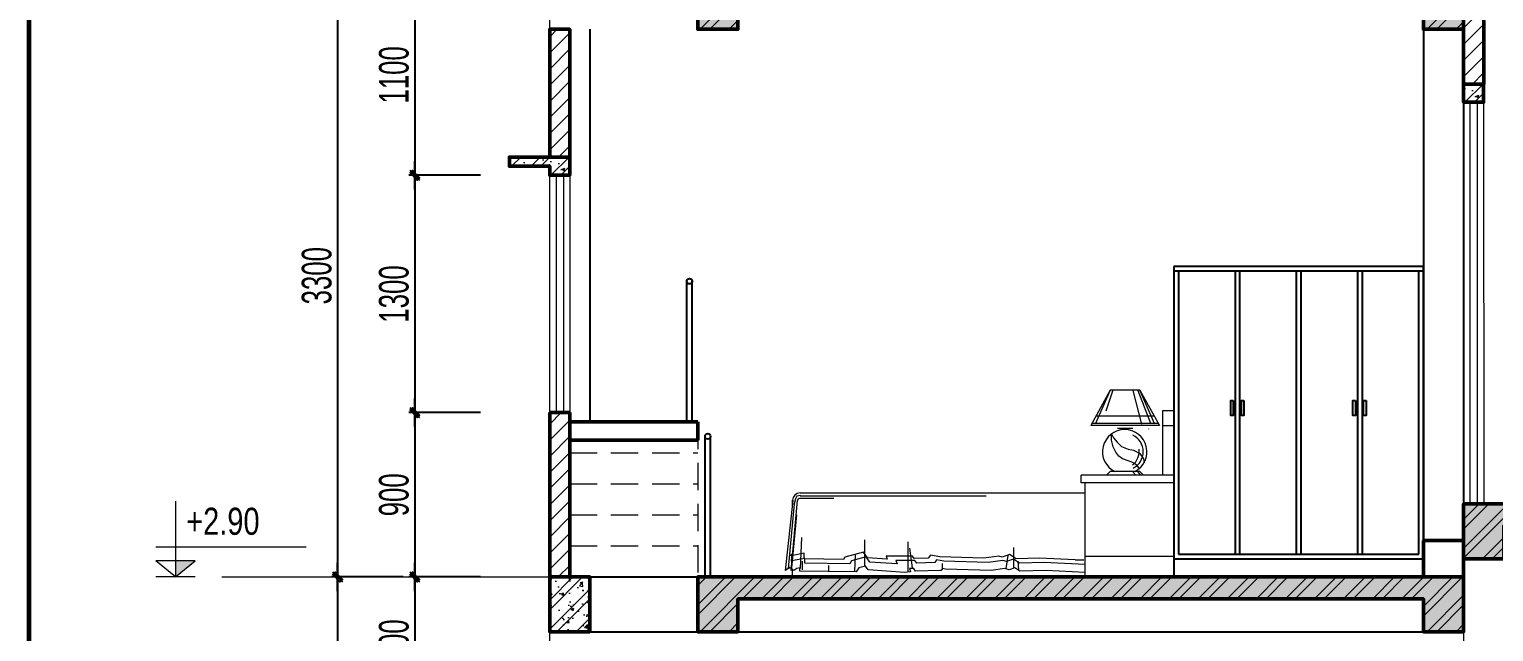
# Model space of a CAD drawing. Header units: millimetres. Extents: x 596422 to 1674380, y -367470 to 58862.
# Drawn here: x 724799 to 732810, y -25981 to -22681 of the extents above; entities that cross this region are included whole.
import ezdxf
from ezdxf.enums import TextEntityAlignment as Align

# ---------------------------------------------------------------- set-up
doc = ezdxf.new("R2010")
doc.units = ezdxf.units.MM
doc.header["$LTSCALE"] = 600
doc.header["$MEASUREMENT"] = 0
for name, pattern in [('CENTER', [2, 1.25, -0.25, 0.25, -0.25]), ('CENTERX2', [4, 2.5, -0.5, 0.5, -0.5]), ('HIDDEN', [0.375, 0.25, -0.125])]:
    doc.linetypes.add(name, pattern=pattern)
doc.layers.get('0').update_dxf_attribs({"lineweight": 0})
doc.layers.get('Defpoints').update_dxf_attribs({"lineweight": 0})
for name, color, linetype, lineweight in [('EG Dim', 8, 'Continuous', 18), ('LC Hatch', 252, 'Continuous', 9), ('LC Net manh', 9, 'Continuous', 5), ('LC Net thay', 7, 'Continuous', 25), ('NET KY HIEU', 31, 'Continuous', 20), ('truc', 76, 'CENTER', 9), ('VAT DUNG TV', 253, 'Continuous', 9), ('wall', 30, 'Continuous', 50)]:
    doc.layers.add(name, color=color, linetype=linetype, lineweight=lineweight)
for name, color, linetype in [('Khungten_LCDI', 7, 'Continuous'), ('Kichthuoc', 9, 'Continuous'), ('THIET-BI', 21, 'Continuous')]:
    doc.layers.add(name, color=color, linetype=linetype)
doc.styles.add('CHU THUONG', font='chhbg.shx', dxfattribs={"width": 0.8, "height": 220})
doc.styles.add('HOATBIF', font='hoatbif.shx', dxfattribs={"width": 0.65})
doc.styles.add('Khungten', font='VHAVAN.TTF', dxfattribs={"width": 0.9, "height": 5000})
doc.styles.add('Title', font='VHAVAN.TTF', dxfattribs={"width": 0.8})
doc.dimstyles.new('1-100', dxfattribs={"dimscale": 300, "dimtxt": 1.2, "dimasz": 0.25, "dimexe": 0.5, "dimexo": 0, "dimgap": 0.3, "dimtad": 1, "dimdec": 0, "dimzin": 0, "dimdsep": 46, "dimtxsty": 'HOATBIF', "dimblk1": 'DOT', "dimblk2": 'DOT', "dimsah": 1, "dimcen": -1, "dimdle": 1, "dimclrd": 256, "dimclre": 256, "dimclrt": 4, "dimadec": 3, "dimazin": 2, "dimtfac": 0.333333, "dimtdec": 0, "dimtix": 1, "dimtmove": 2, "dimatfit": 3, "dimldrblk": 'DOT', "dimfxl": 1, "dimtvp": 0.833333, "dimtolj": 1, "dimtzin": 0, "dimarcsym": 0})

# ---------------------------------------------------------------- blocks, each defined once
blk = doc.blocks.new('LCDI-new')
at = {"layer": 'Khungten_LCDI', "color": 5, "lineweight": 60}
blk.add_lwpolyline([(-1626032.71, 488107.01), (-1626032.71, 488400.01), (-1625626.71, 488400.01), (-1625626.71, 488107.01)], close=True, dxfattribs=at)
at = {"color": 2, "style": 'Title', "width": 1.824646}
for tag, p, p2 in [('TENBANVE1', (-1625663.58, 488164.65), (-1625629.32, 488164.65)), ('TENBANVE2', (-1625663.58, 488157.89), (-1625629.32, 488157.89))]:
    blk.add_attdef(tag, text='', height=2.5, dxfattribs=at).set_placement(p, p2, align=Align.FIT)
at = {"color": 7, "style": 'Khungten', "width": 0.8}
for tag, p in [('REVISION', (-1625637.72, 488146.05)), ('NGAYHT', (-1625637.25, 488137.42))]:
    blk.add_attdef(tag, text='', height=2, dxfattribs=at).set_placement(p, align=Align.CENTER)
at = {"color": 2, "style": 'Title', "width": 0.7}
blk.add_attdef('SOBANVE', text='', height=2.5, dxfattribs=at).set_placement((-1625637.09, 488114.55), align=Align.CENTER)
blk = doc.blocks.new('DOT')
at = {"layer": 'Kichthuoc'}
blk.add_line((-3, 0), (3, 0), dxfattribs=at)
at = {"layer": 'Kichthuoc', "color": 4}
blk.add_line((-1, -1), (1, 1), dxfattribs=at)
blk.add_lwpolyline([(0.5, 1), (-1, -0.5), (-0.5, -1), (1, 0.5)], close=True, dxfattribs=at)
blk = doc.blocks.new('*D225')
at = {"layer": 'Defpoints', "color": 0, "transparency": 16777216}
for p in [(726844, -25681.1), (726485.3, -28581.1), (726844, -28581.1)]:
    blk.add_point(p, dxfattribs=at)
at = {"layer": 'EG Dim', "lineweight": -2, "transparency": 16777216}
for p, q in [((726844, -25681.1), (726452.8, -25681.1)), ((726485.3, -25707.1), (726485.3, -28555.1)), ((726844, -28581.1), (726452.8, -28581.1))]:
    blk.add_line(p, q, dxfattribs=at)
at = {"layer": 'EG Dim', "lineweight": -2, "transparency": 16777216, "xscale": 26, "yscale": 26, "zscale": 26}
for p, rotation in [((726485.3, -25681.1), 90), ((726485.3, -28581.1), 270)]:
    blk.add_blockref('DOT', p, dxfattribs=dict(at, rotation=rotation))
at = {"layer": 'EG Dim', "color": 4, "transparency": 16777216, "insert": (726371.6, -27131.1), "char_height": 162.5, "attachment_point": 5, "rotation": 90, "style": 'HOATBIF'}
blk.add_mtext('\\A1;2900', dxfattribs=at)
blk = doc.blocks.new('_Dot')
at = {"color": 0, "linetype": 'ByBlock', "lineweight": -2}
blk.add_line((-0.5, 0), (-1, 0), dxfattribs=at)
at = {"color": 0, "linetype": 'ByBlock', "const_width": 0.5}
blk.add_lwpolyline([(-0.25, 0, 1), (0.25, 0, 1)], format="xyb", close=True, dxfattribs=at)
blk = doc.blocks.new('*D226')
at = {"layer": 'Defpoints', "color": 0, "transparency": 16777216}
for p in [(726844, -22381.1), (726485.3, -25681.1), (726844, -25681.1)]:
    blk.add_point(p, dxfattribs=at)
at = {"layer": 'EG Dim', "lineweight": -2, "transparency": 16777216}
for p, q in [((726844, -22381.1), (726452.8, -22381.1)), ((726485.3, -22407.1), (726485.3, -25655.1)), ((726844, -25681.1), (726452.8, -25681.1))]:
    blk.add_line(p, q, dxfattribs=at)
at = {"layer": 'EG Dim', "lineweight": -2, "transparency": 16777216, "xscale": 26, "yscale": 26, "zscale": 26}
for p, rotation in [((726485.3, -22381.1), 90), ((726485.3, -25681.1), 270)]:
    blk.add_blockref('DOT', p, dxfattribs=dict(at, rotation=rotation))
at = {"layer": 'EG Dim', "color": 4, "transparency": 16777216, "insert": (726371.6, -24031.1), "char_height": 162.5, "attachment_point": 5, "rotation": 90, "style": 'HOATBIF'}
blk.add_mtext('\\A1;3300', dxfattribs=at)
blk = doc.blocks.new('*D230')
at = {"layer": 'Defpoints', "color": 0, "transparency": 16777216}
for p in [(727266.4, -25681.1), (726907.6, -26381.1), (727266.4, -26381.1)]:
    blk.add_point(p, dxfattribs=at)
at = {"layer": 'EG Dim', "lineweight": -2, "transparency": 16777216}
for p, q in [((727266.4, -25681.1), (726875.1, -25681.1)), ((726907.6, -25707.1), (726907.6, -26355.1)), ((727266.4, -26381.1), (726875.1, -26381.1))]:
    blk.add_line(p, q, dxfattribs=at)
at = {"layer": 'EG Dim', "lineweight": -2, "transparency": 16777216, "xscale": 26, "yscale": 26, "zscale": 26}
for p, rotation in [((726907.6, -25681.1), 90), ((726907.6, -26381.1), 270)]:
    blk.add_blockref('DOT', p, dxfattribs=dict(at, rotation=rotation))
at = {"layer": 'EG Dim', "color": 4, "transparency": 16777216, "insert": (726793.9, -26031.1), "char_height": 162.5, "attachment_point": 5, "rotation": 90, "style": 'HOATBIF'}
blk.add_mtext('\\A1;700', dxfattribs=at)
blk = doc.blocks.new('*D231')
at = {"layer": 'Defpoints', "color": 0, "transparency": 16777216}
for p in [(727266.4, -24781.1), (726907.6, -25681.1), (727266.4, -25681.1)]:
    blk.add_point(p, dxfattribs=at)
at = {"layer": 'EG Dim', "lineweight": -2, "transparency": 16777216}
for p, q in [((727266.4, -24781.1), (726875.1, -24781.1)), ((726907.6, -24807.1), (726907.6, -25655.1)), ((727266.4, -25681.1), (726875.1, -25681.1))]:
    blk.add_line(p, q, dxfattribs=at)
at = {"layer": 'EG Dim', "lineweight": -2, "transparency": 16777216, "xscale": 26, "yscale": 26, "zscale": 26}
for p, rotation in [((726907.6, -24781.1), 90), ((726907.6, -25681.1), 270)]:
    blk.add_blockref('DOT', p, dxfattribs=dict(at, rotation=rotation))
at = {"layer": 'EG Dim', "color": 4, "transparency": 16777216, "insert": (726793.9, -25231.1), "char_height": 162.5, "attachment_point": 5, "rotation": 90, "style": 'HOATBIF'}
blk.add_mtext('\\A1;900', dxfattribs=at)
blk = doc.blocks.new('*D232')
at = {"layer": 'Defpoints', "color": 0, "transparency": 16777216}
for p in [(727266.4, -23481.1), (726907.6, -24781.1), (727266.4, -24781.1)]:
    blk.add_point(p, dxfattribs=at)
at = {"layer": 'EG Dim', "lineweight": -2, "transparency": 16777216}
for p, q in [((727266.4, -23481.1), (726875.1, -23481.1)), ((726907.6, -23507.1), (726907.6, -24755.1)), ((727266.4, -24781.1), (726875.1, -24781.1))]:
    blk.add_line(p, q, dxfattribs=at)
at = {"layer": 'EG Dim', "lineweight": -2, "transparency": 16777216, "xscale": 26, "yscale": 26, "zscale": 26}
for p, rotation in [((726907.6, -23481.1), 90), ((726907.6, -24781.1), 270)]:
    blk.add_blockref('DOT', p, dxfattribs=dict(at, rotation=rotation))
at = {"layer": 'EG Dim', "color": 4, "transparency": 16777216, "insert": (726793.9, -24131.1), "char_height": 162.5, "attachment_point": 5, "rotation": 90, "style": 'HOATBIF'}
blk.add_mtext('\\A1;1300', dxfattribs=at)
blk = doc.blocks.new('*D233')
at = {"layer": 'Defpoints', "color": 0, "transparency": 16777216}
for p in [(727266.4, -22381.1), (726907.6, -23481.1), (727266.4, -23481.1)]:
    blk.add_point(p, dxfattribs=at)
at = {"layer": 'EG Dim', "lineweight": -2, "transparency": 16777216}
for p, q in [((727266.4, -22381.1), (726875.1, -22381.1)), ((726907.6, -22407.1), (726907.6, -23455.1)), ((727266.4, -23481.1), (726875.1, -23481.1))]:
    blk.add_line(p, q, dxfattribs=at)
at = {"layer": 'EG Dim', "lineweight": -2, "transparency": 16777216, "xscale": 26, "yscale": 26, "zscale": 26}
for p, rotation in [((726907.6, -22381.1), 90), ((726907.6, -23481.1), 270)]:
    blk.add_blockref('DOT', p, dxfattribs=dict(at, rotation=rotation))
at = {"layer": 'EG Dim', "color": 4, "transparency": 16777216, "insert": (726793.9, -22931.1), "char_height": 162.5, "attachment_point": 5, "rotation": 90, "style": 'HOATBIF'}
blk.add_mtext('\\A1;1100', dxfattribs=at)
blk = doc.blocks.new('coss')
at = {"layer": 'NET KY HIEU', "color": 7}
for p, q in [((0, 544), (0, 0)), ((938, 215), (-142, 215)), ((0, 0), (-141, 117)), ((141, 117), (-141, 117)), ((0, 0), (141, 117))]:
    blk.add_line(p, q, dxfattribs=at)
at = {"layer": 'NET KY HIEU', "color": 1, "ltscale": 600}
blk.add_line((142, 0), (-142, 0), dxfattribs=at)
at = {"layer": 'NET KY HIEU', "ltscale": 600}
blk.add_solid([(0, 0), (0, 117), (141, 117)], dxfattribs=at)
at = {"layer": 'NET KY HIEU', "color": 4, "style": 'CHU THUONG', "width": 0.8}
blk.add_attdef('%%P0.000', text='', height=195, dxfattribs=at).set_placement((77, 400), align=Align.MIDDLE_LEFT)
blk = doc.blocks.new('bed9')
for p, q in [((1930.9, 1136.2), (1812.1, 922.5)), ((1930.9, 1136.2), (1840.9, 933.8)), ((1947.4, 1136.2), (1904, 1008.6)), ((2110.9, 1136.2), (1930.9, 1136.2)), ((2067.9, 1135.3), (2120.8, 930.2)), ((2099.5, 1134.1), (2174.7, 935.9)), ((2200.9, 933.8), (2110.9, 1136.2)), ((2110.9, 1136.2), (2229.6, 922.5)), ((2250, 618.8), (2250, 1012.5)), ((2250, 1012.5), (2317.5, 1012.5)), ((2317.5, 0), (2317.5, 1012.5)), ((2229.6, 922.5), (1812.1, 922.5)), ((2223.4, 933.8), (1818.4, 933.8)), ((2198.4, 978.8), (1843.4, 978.8)), ((2068.4, 903.3), (1975.9, 903.3)), ((2250, 922.5), (2317.5, 922.5)), ((1938.9, 871.4), (1950.3, 846.3)), ((1938.9, 862.2), (1938.9, 871.4)), ((1938.9, 832.6), (1938.9, 862.2)), ((1948.1, 791.5), (1938.9, 832.6)), ((1950.3, 846.3), (1973.2, 821.2)), ((1973.2, 821.2), (1998.3, 793.8)), ((1964, 759.6), (1948.1, 791.5)), ((1982.3, 734.5), (1964, 759.6)), ((2005.1, 718.6), (1982.3, 734.5)), ((1998.3, 793.8), (2039.4, 777.9)), ((2039.4, 707.2), (2005.1, 718.6)), ((2039.4, 777.9), (2071.3, 771)), ((2071.3, 771), (2110.1, 750.5)), ((2110.1, 750.5), (2133, 718.6)), ((2133, 718.6), (2137.5, 693.5)), ((1930.9, 641.2), (1908.4, 618.8)), ((2110.9, 641.2), (1930.9, 641.2)), ((2062.2, 698.1), (2039.4, 707.2)), ((2087.3, 686.7), (2062.2, 698.1)), ((2066.8, 641.5), (2086.1, 620.3)), ((2107.8, 659.3), (2087.3, 686.7)), ((2095.7, 641.5), (2113, 622.2)), ((2110.9, 641.2), (2133.4, 618.8)), ((2317.5, 618.8), (1755, 618.8)), ((1755, 573.8), (1755, 618.8)), ((2317.5, 573.8), (1755, 573.8)), ((1777.5, 0), (1777.5, 573.8)), ((-42.6, 39.3), (3, 464.3)), ((10.5, 445.4), (-27.4, 50.7)), ((-8.4, 39.3), (29.5, 464.3)), ((0, 436.8), (0, 466.4)), ((18.1, 475.7), (10.5, 445.4)), ((25.7, 490.9), (18.1, 475.7)), ((48.5, 494.7), (25.7, 490.9)), ((29.5, 464.3), (37.1, 479.5)), ((37.1, 479.5), (63.7, 479.5)), ((45, 511.4), (1777.5, 511.4)), ((45, 494.6), (1176.8, 494.6)), ((63.7, 479.5), (249.9, 479.5)), ((-4.6, 54.5), (25.7, 377.1)), ((48.5, 50.7), (56.1, 240.4)), ((439.8, 65.8), (439.8, 225.2)), ((702, 31.7), (702, 213.9)), ((1344, 54.5), (1344, 179.7)), ((70.5, 144.4), (-7.8, 128.7)), ((-7.8, 128.7), (-6.6, 139.9)), ((-6.8, 96.5), (-2.3, 138.5)), ((-5.9, 97.1), (-6.8, 96.5)), ((74.5, 113.1), (-5.9, 97.1)), ((59.9, 43.1), (59.9, 96.2)), ((70.5, 109.8), (70.5, 144.4)), ((309, 107.2), (70.5, 109.8)), ((74.5, 83.8), (74.5, 113.1)), ((317.9, 120.5), (309, 107.2)), ((431, 151.3), (317.9, 120.5)), ((358.6, 97.2), (347.6, 80.8)), ((447.9, 121.6), (358.6, 97.2)), ((379, 31.7), (382.8, 138)), ((454.7, 115.8), (431, 151.3)), ((468.8, 90.3), (447.9, 121.6)), ((575.3, 107.6), (454.7, 115.8)), ((636.1, 78.9), (468.8, 90.3)), ((568, 125.8), (575.3, 107.6)), ((728.1, 125.8), (568, 125.8)), ((743.4, 99.5), (627.9, 99.5)), ((627.9, 99.5), (636.1, 78.9)), ((728.6, 54.5), (713.4, 175.9)), ((738.8, 111.4), (728.1, 125.8)), ((824.9, 113.7), (738.8, 111.4)), ((754.4, 84.9), (743.4, 99.5)), ((838, 133.3), (824.9, 113.7)), ((895.7, 121.8), (838, 133.3)), ((875, 104.5), (863.8, 87.7)), ((919.8, 95.5), (875, 104.5)), ((1161.8, 114.5), (895.7, 121.8)), ((1189.6, 88.2), (919.8, 95.5)), ((1253.9, 127.1), (1161.8, 114.5)), ((1278.9, 100.3), (1189.6, 88.2)), ((1274.1, 121.3), (1253.9, 127.1)), ((1318.6, 136.1), (1274.1, 121.3)), ((1301.2, 94), (1278.9, 100.3)), ((1298.4, 50.7), (1309.8, 130.4)), ((1342.3, 107.6), (1301.2, 94)), ((1358.8, 111), (1318.6, 136.1)), ((1379.2, 84.6), (1342.3, 107.6)), ((1500.6, 114.4), (1358.8, 111)), ((1374.4, 43.1), (1370.6, 96.2)), ((1717.1, 103.8), (1500.6, 114.4)), ((1717.1, 103.8), (1771.3, 103.8)), ((2317.5, 123.8), (1777.5, 123.8)), ((-19.8, 58.3), (-42.6, 39.3)), ((-27.4, 50.7), (-12.2, 58.3)), ((-0.8, 46.9), (-19.8, 58.3)), ((-12.2, 58.3), (-8.4, 39.3)), ((6.7, 39.3), (-0.8, 46.9)), ((0, 0), (0, 46)), ((0, 0), (2317.5, 0)), ((25.7, 50.7), (6.7, 39.3)), ((44.7, 54.5), (25.7, 50.7)), ((44.7, 35.5), (44.7, 54.5)), ((386.6, 31.7), (44.7, 35.5)), ((347.6, 80.8), (74.5, 83.8)), ((219.5, 31.7), (219.5, 69.6)), ((401.8, 54.5), (386.6, 31.7)), ((443.6, 65.8), (401.8, 54.5)), ((458.8, 43.1), (443.6, 65.8)), ((683, 27.9), (458.8, 43.1)), ((717.2, 31.7), (683, 27.9)), ((736.2, 50.7), (709.6, 50.7)), ((709.6, 50.7), (717.2, 31.7)), ((747.5, 35.5), (736.2, 50.7)), ((895.7, 39.3), (747.5, 35.5)), ((863.8, 87.7), (754.4, 84.9)), ((903.3, 39.3), (895.7, 39.3)), ((910.9, 50.7), (903.3, 39.3)), ((910.9, 50.7), (910.9, 81)), ((929.9, 46.9), (910.9, 50.7)), ((1207.2, 39.3), (929.9, 46.9)), ((1290.8, 50.7), (1207.2, 39.3)), ((1317.4, 43.1), (1290.8, 50.7)), ((1351.6, 54.5), (1317.4, 43.1)), ((1382, 35.5), (1351.6, 54.5)), ((1526.9, 88.1), (1379.2, 84.6)), ((1541.5, 39.3), (1382, 35.5)), ((1777.5, 75.8), (1526.9, 88.1)), ((1777.5, 27.7), (1541.5, 39.3))]:
    blk.add_line(p, q)
for centre, radius, start, end in [((2018.8, 761.9), 135, 296.68484, 243.31516), ((2164.5, 900.6), 0.562, 270, 0), ((2018.8, 761.9), 112.5, 296.68484, 63.84527), ((2005.6, 763.1), 101.2, 306.98075, 8.52996), ((45, 466.4), 45, 90, 180)]:
    blk.add_arc(centre, radius, start, end)
blk = doc.blocks.new('A$C4ADF48BE')
at = {"layer": 'THIET-BI', "color": 0}
for p, q in [((0, 1700), (0, 0)), ((1365, 1700), (0, 1700)), ((1365, 0), (1365, 1700)), ((1365, 1675), (0, 1675)), ((25, 1675), (25, 125)), ((335, 1675), (335, 125)), ((360, 1675), (360, 125)), ((670, 1675), (670, 125)), ((695, 1675), (695, 125)), ((1005, 1675), (1005, 125)), ((1030, 1675), (1030, 125)), ((1340, 125), (1340, 1675)), ((0, 100), (1365, 100)), ((25, 125), (1340, 125)), ((0, 0), (1365, 0))]:
    blk.add_line(p, q, dxfattribs=at)
for points in [[(325, 966), (325, 884.2), (311.4, 884.2), (311.4, 966)], [(383, 966), (383, 884.2), (369.3, 884.2), (369.3, 966)], [(993.6, 966), (993.6, 884.2), (980, 884.2), (980, 966)], [(1051.6, 966), (1051.6, 884.2), (1037.9, 884.2), (1037.9, 966)]]:
    blk.add_lwpolyline(points, close=True, dxfattribs=at)

msp = doc.modelspace()

# ---------------------------------------------------------------- hatches: boundary and pattern name
at = {"layer": 'LC Hatch', "ltscale": 2}
h = msp.add_hatch(dxfattribs=at)
h.set_pattern_fill('ANSI31', color=256, scale=500, double=1)
h.set_pattern_definition([(45, (-911314.235, -214680.37), (-44.1941738, 44.1941738), [])])
h.paths.add_polyline_path([(732645.5, -22981.1), (732755.4, -22981.1), (732755.3, -22281.1), (732645.5, -22281.1)])
at = {"layer": 'LC Hatch'}
h = msp.add_hatch(dxfattribs=at)
h.set_pattern_fill('AR-CONC', color=256, scale=20)
h.set_pattern_definition([(50, (13666.39, -15173.25), (143.452037, -12.550427), [15, -165]), (355, (13666.39, -15173.25), (-27.750267, 150.438427), [12, -132]), (100.4514, (13678.34, -15174.3), (115.701876, 137.887908), [12.748038, -140.228422]), (46.1842, (13666.39, -15133.25), (213.44821, -33.103803), [22.5, -247.5]), (96.6356, (13684.17, -15136), (186.93254, 194.823574), [19.12206, -210.3426]), (351.1842, (13666.39, -15133.25), (186.93239, 194.82372), [18, -198]), (21, (13686.39, -15143.25), (119.38141, -80.523778), [15, -165]), (326, (13686.39, -15143.25), (48.663066, 145.03001), [12, -132]), (71.4514, (13696.33, -15149.96), (168.044526, 64.5061), [12.748038, -140.228422]), (37.5, (13666.386, -15173.25), (2.431971, 66.5787708), [0, -130.4, 0, -134, 0, -132.5]), (7.5, (13666.386, -15173.25), (52.6139075, 78.8823424), [0, -76.4, 0, -127.4, 0, -50.5]), (327.5, (13621.786, -15173.25), (106.7644872, -4.5109743), [0, -50, 0, -156, 0, -207]), (317.5, (13601.79, -15173.25), (116.637234, 20.020996), [0, -65, 0, -103.6, 0, -147])])
h.paths.add_polyline_path([(732645.4, -22381.1), (728455.6, -22381.1), (728455.6, -22681.1), (728675.6, -22681.1), (728675.6, -22501.1), (732425.4, -22501.1), (732425.4, -22681.1), (732645.4, -22681.1)])
h = msp.add_hatch(dxfattribs=at)
h.set_pattern_fill('THEP', color=256, scale=300)
h.set_pattern_definition([(45, (13666.39, -15173.25), (-79.549513, 79.549513), []), (45, (13719.42, -15173.25), (-79.549513, 79.549513), [])])
h.paths.add_polyline_path([(732645.4, -22381.1), (728455.6, -22381.1), (728455.6, -22681.1), (728675.6, -22681.1), (728675.6, -22501.1), (732425.4, -22501.1), (732425.4, -22681.1), (732645.4, -22681.1)])
at = {"layer": 'LC Hatch', "ltscale": 2}
h = msp.add_hatch(dxfattribs=at)
h.set_pattern_fill('ANSI31', color=256, scale=500, double=1)
h.set_pattern_definition([(45, (-916314.13, -215080.35), (-44.1941738, 44.1941738), [])])
h.paths.add_polyline_path([(727645.6, -23381.1), (727755.6, -23381.1), (727755.6, -22681.1), (727645.6, -22681.1)])
h.paths.add_polyline_path([(727755.6, -24781.1), (727645.6, -24781.1), (727645.6, -25681.1), (727755.6, -25681.1)])
at = {"layer": 'LC Hatch'}
h = msp.add_hatch(dxfattribs=at)
h.set_pattern_fill('AR-CONC', color=256, scale=20)
h.set_pattern_definition([(50, (6177.16, 3299.98), (143.452037, -12.550427), [15, -165]), (355, (6177.16, 3299.98), (-27.750267, 150.438427), [12, -132]), (100.4514, (6189.11, 3298.94), (115.701876, 137.887908), [12.748038, -140.228422]), (46.1842, (6177.16, 3339.98), (213.44821, -33.103803), [22.5, -247.5]), (96.6356, (6194.94, 3337.22), (186.93254, 194.823574), [19.12206, -210.3426]), (351.1842, (6177.16, 3339.98), (186.93239, 194.82372), [18, -198]), (21, (6197.16, 3329.98), (119.38141, -80.523778), [15, -165]), (326, (6197.16, 3329.98), (48.663066, 145.03001), [12, -132]), (71.4514, (6207.1, 3323.27), (168.044526, 64.5061), [12.748038, -140.228422]), (37.5, (6177.157, 3299.983), (2.431971, 66.5787708), [0, -130.4, 0, -134, 0, -132.5]), (7.5, (6177.16, 3299.98), (52.6139075, 78.8823424), [0, -76.4, 0, -127.4, 0, -50.5]), (327.5, (6132.557, 3299.983), (106.7644872, -4.5109743), [0, -50, 0, -156, 0, -207]), (317.5, (6112.56, 3299.98), (116.637234, 20.020996), [0, -65, 0, -103.6, 0, -147])])
h.paths.add_polyline_path([(732645.4, -22981.1), (732645.4, -23081.1), (732755.4, -23081.1), (732755.4, -22981.1)])
h = msp.add_hatch(dxfattribs=at)
h.set_pattern_fill('THEP', color=256, scale=300)
h.set_pattern_definition([(45, (6177.16, 3299.98), (-79.549513, 79.549513), []), (45, (6230.19, 3299.98), (-79.549513, 79.549513), [])])
h.paths.add_polyline_path([(732645.4, -22981.1), (732645.4, -23081.1), (732755.4, -23081.1), (732755.4, -22981.1)])
h = msp.add_hatch(dxfattribs=at)
h.set_pattern_fill('AR-CONC', color=256, scale=20)
h.set_pattern_definition([(50, (1177.27, 2900), (143.452037, -12.550427), [15, -165]), (355, (1177.27, 2900), (-27.750267, 150.438427), [12, -132]), (100.4514, (1189.23, 2898.96), (115.701876, 137.887908), [12.748038, -140.228422]), (46.1842, (1177.27, 2940), (213.44821, -33.103803), [22.5, -247.5]), (96.6356, (1195.06, 2937.24), (186.93254, 194.823574), [19.12206, -210.3426]), (351.1842, (1177.27, 2940), (186.93239, 194.82372), [18, -198]), (21, (1197.27, 2930), (119.38141, -80.523778), [15, -165]), (326, (1197.27, 2930), (48.663066, 145.03001), [12, -132]), (71.4514, (1207.22, 2923.29), (168.044526, 64.5061), [12.748038, -140.228422]), (37.5, (1177.27, 2900), (2.431971, 66.5787708), [0, -130.4, 0, -134, 0, -132.5]), (7.5, (1177.27, 2900), (52.6139075, 78.8823424), [0, -76.4, 0, -127.4, 0, -50.5]), (327.5, (1132.67, 2900), (106.7644872, -4.5109743), [0, -50, 0, -156, 0, -207]), (317.5, (1112.67, 2900), (116.637234, 20.020996), [0, -65, 0, -103.6, 0, -147])])
h.paths.add_polyline_path([(727755.6, -23431.1), (727755.6, -23481.1), (727645.6, -23481.1), (727645.6, -23431.1), (727425.6, -23431.1), (727425.6, -23381.1), (727755.6, -23381.1)])
h = msp.add_hatch(dxfattribs=at)
h.set_pattern_fill('THEP', color=256, scale=300)
h.set_pattern_definition([(45, (1177.27, 2900), (-79.549513, 79.549513), []), (45, (1230.3, 2900), (-79.549513, 79.549513), [])])
h.paths.add_polyline_path([(727755.6, -23431.1), (727755.6, -23481.1), (727645.6, -23481.1), (727645.6, -23431.1), (727425.6, -23431.1), (727425.6, -23381.1), (727755.6, -23381.1)])
h = msp.add_hatch(dxfattribs=at)
h.set_pattern_fill('THEP', color=256, scale=300)
h.set_pattern_definition([(45, (1177.27, 0), (-79.549513, 79.549513), []), (45, (1230.3, 0), (-79.549513, 79.549513), [])])
h.paths.add_polyline_path([(736745.4, -25581), (737845.4, -25581), (737845.4, -25281), (737735.4, -25281), (737735.4, -25461), (736745.4, -25461), (736745.4, -25281.1), (732645.4, -25281.1), (732645.4, -25581.1), (732865.4, -25581.1), (732865.4, -25401.1), (736525.4, -25401.1), (736525.4, -25581.1), (736745.4, -25581.1)])
h = msp.add_hatch(dxfattribs=at)
h.set_pattern_fill('AR-CONC', color=256, scale=20)
h.set_pattern_definition([(50, (1177.27, 0), (143.452037, -12.550427), [15, -165]), (355, (1177.27, 0), (-27.750267, 150.438427), [12, -132]), (100.4514, (1189.22, -1.05), (115.701876, 137.887908), [12.748038, -140.228422]), (46.1842, (1177.27, 40), (213.44821, -33.103803), [22.5, -247.5]), (96.6356, (1195.05, 37.24), (186.93254, 194.823574), [19.12206, -210.3426]), (351.1842, (1177.27, 40), (186.93239, 194.82372), [18, -198]), (21, (1197.27, 30), (119.38141, -80.523778), [15, -165]), (326, (1197.27, 30), (48.663066, 145.03001), [12, -132]), (71.4514, (1207.21, 23.29), (168.044526, 64.5061), [12.748038, -140.228422]), (37.5, (1177.265, 0), (2.431971, 66.5787708), [0, -130.4, 0, -134, 0, -132.5]), (7.5, (1177.265, 0), (52.6139075, 78.8823424), [0, -76.4, 0, -127.4, 0, -50.5]), (327.5, (1132.665, 0), (106.7644872, -4.5109743), [0, -50, 0, -156, 0, -207]), (317.5, (1112.67, 0), (116.637234, 20.020996), [0, -65, 0, -103.6, 0, -147])])
h.paths.add_polyline_path([(736745.4, -25581), (737845.4, -25581), (737845.4, -25281), (737735.4, -25281), (737735.4, -25461), (736745.4, -25461), (736745.4, -25281.1), (732645.4, -25281.1), (732645.4, -25581.1), (732865.4, -25581.1), (732865.4, -25401.1), (736525.4, -25401.1), (736525.4, -25581.1), (736745.4, -25581.1)])
h = msp.add_hatch(dxfattribs=at)
h.set_pattern_fill('THEP', color=256, scale=300)
h.set_pattern_definition([(45, (13666.39, -21773.25), (-79.549513, 79.549513), []), (45, (13719.43, -21773.25), (-79.549513, 79.549513), [])])
h.paths.add_polyline_path([(727865.6, -25981.1), (727645.6, -25981.1), (727645.6, -25681.1), (727865.6, -25681.1)])
h = msp.add_hatch(dxfattribs=at)
h.set_pattern_fill('AR-CONC', color=256, scale=20)
h.set_pattern_definition([(50, (13666.39, -21773.25), (143.452037, -12.550427), [15, -165]), (355, (13666.39, -21773.25), (-27.750267, 150.438427), [12, -132]), (100.4514, (13678.35, -21774.29), (115.701876, 137.887908), [12.748038, -140.228422]), (46.1842, (13666.4, -21733.25), (213.44821, -33.103803), [22.5, -247.5]), (96.6356, (13684.18, -21736), (186.93254, 194.823574), [19.12206, -210.3426]), (351.1842, (13666.4, -21733.25), (186.93239, 194.82372), [18, -198]), (21, (13686.39, -21743.25), (119.38141, -80.523778), [15, -165]), (326, (13686.39, -21743.25), (48.663066, 145.03001), [12, -132]), (71.4514, (13696.34, -21749.96), (168.044526, 64.5061), [12.748038, -140.228422]), (37.5, (13666.39, -21773.246), (2.431971, 66.5787708), [0, -130.4, 0, -134, 0, -132.5]), (7.5, (13666.39, -21773.246), (52.6139075, 78.8823424), [0, -76.4, 0, -127.4, 0, -50.5]), (327.5, (13621.79, -21773.246), (106.7644872, -4.5109743), [0, -50, 0, -156, 0, -207]), (317.5, (13601.79, -21773.25), (116.637234, 20.020996), [0, -65, 0, -103.6, 0, -147])])
h.paths.add_polyline_path([(727865.6, -25981.1), (727645.6, -25981.1), (727645.6, -25681.1), (727865.6, -25681.1)])
h = msp.add_hatch(dxfattribs=at)
h.set_pattern_fill('AR-CONC', color=256, scale=20)
h.set_pattern_definition([(50, (13666.39, -18473.25), (143.452037, -12.550427), [15, -165]), (355, (13666.39, -18473.25), (-27.750267, 150.438427), [12, -132]), (100.4514, (13678.34, -18474.3), (115.701876, 137.887908), [12.748038, -140.228422]), (46.1842, (13666.39, -18433.25), (213.44821, -33.103803), [22.5, -247.5]), (96.6356, (13684.17, -18436), (186.93254, 194.823574), [19.12206, -210.3426]), (351.1842, (13666.39, -18433.25), (186.93239, 194.82372), [18, -198]), (21, (13686.39, -18443.25), (119.38141, -80.523778), [15, -165]), (326, (13686.39, -18443.25), (48.663066, 145.03001), [12, -132]), (71.4514, (13696.33, -18449.96), (168.044526, 64.5061), [12.748038, -140.228422]), (37.5, (13666.386, -18473.25), (2.431971, 66.5787708), [0, -130.4, 0, -134, 0, -132.5]), (7.5, (13666.386, -18473.25), (52.6139075, 78.8823424), [0, -76.4, 0, -127.4, 0, -50.5]), (327.5, (13621.786, -18473.25), (106.7644872, -4.5109743), [0, -50, 0, -156, 0, -207]), (317.5, (13601.79, -18473.25), (116.637234, 20.020996), [0, -65, 0, -103.6, 0, -147])])
h.paths.add_polyline_path([(732645.4, -25681.1), (728455.5, -25681.1), (728455.6, -25981.1), (728675.6, -25981.1), (728675.6, -25801.1), (732425.4, -25801.1), (732425.4, -25981.1), (732645.4, -25981.1)])
h = msp.add_hatch(dxfattribs=at)
h.set_pattern_fill('THEP', color=256, scale=300)
h.set_pattern_definition([(45, (13666.39, -18473.25), (-79.549513, 79.549513), []), (45, (13719.42, -18473.25), (-79.549513, 79.549513), [])])
h.paths.add_polyline_path([(732645.4, -25681.1), (728455.5, -25681.1), (728455.6, -25981.1), (728675.6, -25981.1), (728675.6, -25801.1), (732425.4, -25801.1), (732425.4, -25981.1), (732645.4, -25981.1)])

# ---------------------------------------------------------------- linework, layer by layer
at = {"layer": 'LC Net manh', "linetype": 'HIDDEN'}
for p, q in [((728455.5, -24831.1), (728455.5, -25681.1)), ((727755.5, -25001.1), (728455.5, -25001.1)), ((727755.5, -25171.1), (728455.5, -25171.1)), ((727755.5, -25341.1), (728455.5, -25341.1)), ((727755.5, -25511.1), (728455.5, -25511.1))]:
    msp.add_line(p, q, dxfattribs=at)
at = {"layer": 'LC Net thay'}
for p, q in [((727865.6, -22681.1), (727865.6, -24831.1)), ((732425.4, -22681.1), (732425.4, -25681.1)), ((732645.4, -22681.1), (732645.4, -25681.1)), ((728395.5, -24831.1), (728395.5, -24061.1)), ((728425.5, -24831.1), (728425.5, -24061.1)), ((728495.6, -25681.1), (728495.6, -24911.1)), ((728525.6, -25681.1), (728525.6, -24911.1)), ((727865.5, -25681.1), (728455.5, -25681.1)), ((727865.6, -25981.1), (732425.4, -25981))]:
    msp.add_line(p, q, dxfattribs=at)
for centre in [(728410.5, -24061.1), (728510.6, -24911.1)]:
    msp.add_circle(centre, 15, dxfattribs=at)
at = {"layer": 'truc', "ltscale": 0.5}
for p, q in [((727645.2, -18169.4), (727645.6, -29972.7)), ((732645.2, -18169.4), (732645.6, -29972.7))]:
    msp.add_line(p, q, dxfattribs=at)
at = {"layer": 'truc', "linetype": 'CENTERX2', "ltscale": 0.5}
for p, q in [((732645.4, -25281.1), (740352.2, -25281.1)), ((725852.2, -25681.1), (732425.5, -25681.1))]:
    msp.add_line(p, q, dxfattribs=at)
at = {"layer": 'VAT DUNG TV'}
for p, q in [((732680.4, -23081.1), (732680.5, -25281.1)), ((732720.4, -23081.1), (732720.5, -25281.1)), ((727680.5, -23481.1), (727680.6, -24781.1)), ((727720.5, -23481.1), (727720.6, -24781.1))]:
    msp.add_line(p, q, dxfattribs=at)
for points in [[(732645.4, -23081.1), (732755.4, -23081.1), (732755.5, -25281.1), (732645.5, -25281.1)], [(727645.6, -23481.1), (727755.6, -23481.1), (727755.6, -24781.1), (727645.6, -24781.1)]]:
    msp.add_lwpolyline(points, close=True, dxfattribs=at)
at = {"layer": 'wall'}
for p, q in [((732645.4, -23081.1), (732755.4, -23081.1)), ((727645.5, -23481.1), (727755.6, -23481.1)), ((727645.5, -24781.1), (727755.6, -24781.1)), ((727755.5, -24831.1), (728455.5, -24831.1)), ((728455.5, -24931.1), (728455.5, -24831.1)), ((727755.5, -24931.1), (728455.5, -24931.1))]:
    msp.add_line(p, q, dxfattribs=at)
for points in [[(732755.5, -22981.1), (732755.3, -22281.1), (732645.5, -22281.1), (732645.5, -22981.1)], [(727755.6, -23381.1), (727755.6, -22681.1), (727645.6, -22681.1), (727645.6, -23381.1)], [(727645.6, -24781.1), (727645.6, -25681.1), (727755.6, -25681.1), (727755.6, -24781.1)]]:
    msp.add_lwpolyline(points, dxfattribs=at)
at = {"layer": 'wall', "ltscale": 2}
for points in [[(732645.4, -22381), (728455.6, -22381.1), (728455.6, -22681.1), (728675.6, -22681.1), (728675.6, -22501.1), (732425.4, -22501), (732425.4, -22681), (732645.4, -22681)], [(732645.4, -25681), (728455.6, -25681.1), (728455.6, -25981.1), (728675.6, -25981.1), (728675.6, -25801.1), (732425.4, -25801), (732425.4, -25981), (732645.4, -25981)]]:
    msp.add_lwpolyline(points, close=True, dxfattribs=at)
at = {"layer": 'wall'}
for points in [[(732755.4, -23031.1), (732755.4, -23081.1), (732645.4, -23081.1), (732645.4, -23031.1), (732645.4, -23031.1), (732645.4, -22981.1), (732755.4, -22981.1)], [(727755.6, -23431.1), (727755.6, -23481.1), (727645.6, -23481.1), (727645.6, -23431.1), (727425.6, -23431.1), (727425.6, -23381.1), (727755.6, -23381.1)], [(727865.6, -25981.1), (727645.6, -25981.1), (727645.6, -25681.1), (727865.6, -25681.1)]]:
    msp.add_lwpolyline(points, close=True, dxfattribs=at)
at = {"layer": 'wall', "ltscale": 2}
for points in [[(736745.4, -25581), (737845.4, -25581), (737845.4, -25281), (737735.4, -25281), (737735.4, -25461), (736745.4, -25461), (736745.4, -25281.1), (732645.4, -25281.1), (732645.4, -25581.1), (732865.4, -25581.1), (732865.4, -25401.1), (736525.4, -25401.1), (736525.4, -25581.1), (736745.4, -25581.1), (736745.4, -25581)], [(732425.4, -25481), (732645.4, -25481), (732645.4, -25681), (732425.4, -25681), (732425.4, -25481)]]:
    msp.add_lwpolyline(points, dxfattribs=at)

# ---------------------------------------------------------------- block references
ref = msp.add_blockref('coss', (725598.6, -25681.1), dxfattribs=dict(xscale=0.7619999999999999, yscale=0.7619999999999999, zscale=0.7619999999999999))
ref.add_attrib('%%P0.000', '+2.90', dxfattribs={"layer": 'NET KY HIEU', "color": 3, "height": 148.3, "style": 'CHU THUONG', "width": 0.8}).set_placement((725657.1, -25376), align=Align.MIDDLE_LEFT)
at = {"layer": 'Kichthuoc', "xscale": 50.00000000005321, "yscale": 50.00000000005321, "zscale": 50.00000000005321}
msp.add_blockref('LCDI-new', (82026434.1, -24437313), dxfattribs=at)
at = {"layer": 'VAT DUNG TV'}
msp.add_blockref('A$C4ADF48BE', (731060.4, -25681), dxfattribs=at)
at = {"layer": 'VAT DUNG TV', "xscale": 0.9, "yscale": 0.9, "zscale": 0.9}
msp.add_blockref('bed9', (728974.7, -25681), dxfattribs=at)

# ---------------------------------------------------------------- dimensions: what is measured, and where the dimension line sits
at = {"layer": 'EG Dim'}
for base, p1, p2, picture, middle in [((726485.3, -25681.1), (726844, -22381.1), (726844, -25681.1), '*D226', (726371.6, -24031.1)), ((726907.6, -23481.1), (727266.4, -22381.1), (727266.4, -23481.1), '*D233', (726793.9, -22931.1)), ((726907.6, -24781.1), (727266.4, -23481.1), (727266.4, -24781.1), '*D232', (726793.9, -24131.1)), ((726907.6, -25681.1), (727266.4, -24781.1), (727266.4, -25681.1), '*D231', (726793.9, -25231.1)), ((726485.3, -28581.1), (726844, -25681.1), (726844, -28581.1), '*D225', (726371.6, -27131.1)), ((726907.6, -26381.1), (727266.4, -25681.1), (727266.4, -26381.1), '*D230', (726793.9, -26031.1))]:
    dim = msp.add_linear_dim(base=base, p1=p1, p2=p2, angle=90, dimstyle='1-100', override={"dimscale": 65, "dimtxt": 2.5, "dimasz": 0.4, "dimgap": 0.5}, dxfattribs=at)
    dim.commit()
    dim.dimension.update_dxf_attribs({"geometry": picture, "text_midpoint": middle})

doc.saveas('drawing.dxf')
